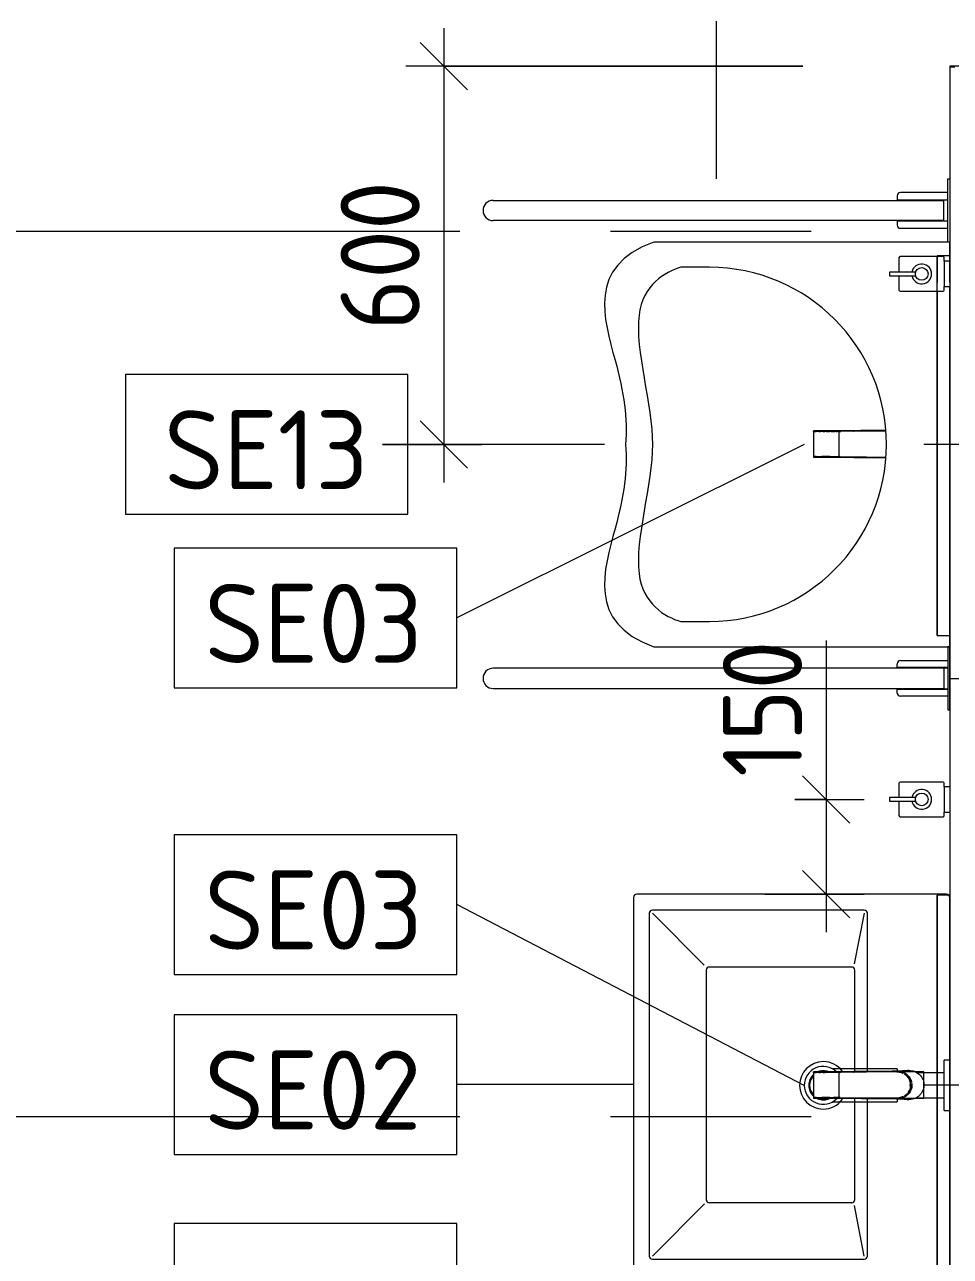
# Model space of a CAD drawing. Header units: millimetres. Extents: x 3991 to 282775, y -8553 to 29560.
# Drawn here: x 91922 to 93386, y 11779 to 13727 of the extents above; entities that cross this region are included whole.
import ezdxf

# ---------------------------------------------------------------- set-up
doc = ezdxf.new("R2010")
doc.units = ezdxf.units.MM
doc.linetypes.add('Осевая', pattern=[1587.5, 317.5, -238.125, 793.75, -238.125])
for name, color, linetype, lineweight, true_color in [('0-1', 7, 'Continuous', 9, 0x4994b4), ('A-GENM-1', 7, 'Continuous', 9, 0x4994b4), ('A-WALL-FNSH-1', 7, 'Continuous', 15, 0x3c3c3c), ('P-SANR-FIXT-1', 7, 'Continuous', 15, 0x4994b4)]:
    doc.layers.add(name, color=color, linetype=linetype, lineweight=lineweight, true_color=true_color)
for name, color, linetype, lineweight in [('A-ANNO-DIMS', 7, 'Continuous', 9), ('A-ANNO-DIMS-50', 7, 'Continuous', 9), ('I-FURN', 7, 'Continuous', 9), ('I-WALL', 7, 'Continuous', 9), ('P-SANR-FIXT-IDEN', 7, 'Continuous', 9), ('Оси-2', 7, 'Осевая', 9)]:
    doc.layers.add(name, color=color, linetype=linetype, lineweight=lineweight)
doc.styles.add('GOST Common_1', font='GOST_Common.ttf', dxfattribs={"height": 125})
doc.styles.add('ISOCPEUR', font='isocpeur.ttf', dxfattribs={"width": 0.9, "height": 125})
doc.dimstyles.new('ISO-2_5_0_9К_БОЛЬШОЙ', dxfattribs={"dimscale": 304.8, "dimtxt": 124.497647, "dimasz": 0.246063, "dimexe": 0.19685, "dimexo": 0.492126, "dimgap": 0, "dimtad": 1, "dimdec": 0, "dimrnd": 10, "dimzin": 0, "dimdsep": 46, "dimtxsty": 'ISOCPEUR', "dimblk1": 'OBLIQUE', "dimblk2": 'OBLIQUE', "dimsah": 1, "dimcen": 0.09, "dimdle": 0.19685, "dimazin": 0, "dimtfac": 1, "dimtdec": 4, "dimtix": 1, "dimtmove": 0, "dimatfit": 3, "dimfxl": 1, "dimtvp": 1, "dimtolj": 1, "dimtzin": 0, "dimarcsym": 2})
doc.dimstyles.new('ISO-2_5_0_9К_БОЛЬШОЙ_2', dxfattribs={"dimscale": 304.8, "dimtxt": 124.497647, "dimasz": 0.246063, "dimexe": 0.19685, "dimexo": 0.492126, "dimgap": 0, "dimtad": 1, "dimdec": 0, "dimrnd": 10, "dimzin": 0, "dimdsep": 46, "dimtxsty": 'ISOCPEUR', "dimblk1": 'OBLIQUE', "dimblk2": 'OBLIQUE', "dimsah": 1, "dimcen": 0.09, "dimdle": 0.19685, "dimazin": 0, "dimtfac": 1, "dimtdec": 4, "dimtix": 1, "dimtmove": 1, "dimatfit": 3, "dimfxl": 1, "dimtvp": 1, "dimtolj": 1, "dimtzin": 0, "dimarcsym": 2})

# ---------------------------------------------------------------- blocks, each defined once
blk = doc.blocks.new('зеркало круглое600д - 1_22д зеркало круглое d600-30456177-Фрагмент 1_7')
at = {"layer": 'I-FURN'}
for p, q in [((-300, 0), (300, 0)), ((300, 0), (-300, 0)), ((-300, 0), (-300, -20)), ((300, -20), (300, 0)), ((-300, -20), (300, -20)), ((300, -20), (-300, -20))]:
    blk.add_line(p, q, dxfattribs=at)
blk = doc.blocks.new('зеркало круглое600д - 1_22д зеркало круглое d600-V71-Фрагмент 1_7')
at = {"layer": 'I-FURN'}
for p, q in [((-300, 0), (300, 0)), ((244.6, 0), (-300, 0)), ((300, 0), (258, 0)), ((-300, 0), (-300, -20)), ((300, -20), (300, 0)), ((-300, -20), (251.8, -20)), ((300, -20), (-300, -20)), ((258, -20), (300, -20))]:
    blk.add_line(p, q, dxfattribs=at)
blk = doc.blocks.new('сифон - Для раковины-V81-Фрагмент 1_7')
at = {"layer": 'P-SANR-FIXT-1'}
for p, q in [((200, 40), (191.1, 40)), ((191.1, 0.6), (191.1, 40)), ((200, 40), (200, 0.6)), ((116.7, 26), (15, 26)), ((116.7, 26), (116.7, 22.5)), ((127.1, 20), (126.2, 20)), ((180, 20), (147.8, 20)), ((191.1, 20), (180, 20)), ((191.1, -40), (191.1, 0)), ((200, 0), (200, -40)), ((15, -26), (116.7, -26)), ((116.7, -21.3), (116.7, -26)), ((122.2, -20), (122.9, -20)), ((145.8, -20), (180, -20)), ((180, -20), (191.1, -20)), ((191.1, -40), (200, -40))]:
    blk.add_line(p, q, dxfattribs=at)
for radius, start, end in [(30, 46.0777, 180), (22.5, 100.3246, 111.0164), (21.5, 101.7897, 108), (21.5, 81.6166, 90.6528), (21.5, 72, 75.9978), (22.5, 67.2152, 71.5917), (30, 42.9598, 45), (30, 180, 315.6882), (22.5, 134.338, 180), (22.5, 180, 224.5753), (21.5, 136.6301, 180), (21.5, 180, 223.4006), (30, 317.2925, 319.7584), (22.5, 244.2771, 292.5042), (21.5, 247.6878, 288), (21.5, 289.2478, 293.8296), (22.5, 293.3521, 297.2506)]:
    blk.add_arc((0, 0), radius, start, end, dxfattribs=at)
blk = doc.blocks.new('раковина - 400 x 500mm-V82-Фрагмент 1_7')
at = {"layer": 'P-SANR-FIXT-1'}
for p, q in [((347.5, 0), (-244.5, 0)), ((-249.5, -5), (-249.5, -495)), ((352.5, -20), (352.5, -5)), ((352.5, -495), (352.5, -20)), ((-224.5, -135), (-224.5, -470)), ((30.8, -130), (-219.5, -130)), ((-219.5, -135), (-139.5, -151)), ((322.5, -130), (73.5, -130)), ((322.5, -135), (242.8, -150.5)), ((327.5, -470), (327.5, -135)), ((-134.5, -155), (-134.5, -380)), ((-126, -150), (-129.5, -150)), ((30.9, -150), (-126, -150)), ((233.5, -150), (73.5, -150)), ((238.5, -155), (238.5, -380)), ((-219.5, -470), (-137.6, -388.1)), ((-129.5, -385), (233.5, -385)), ((322.5, -470), (240.2, -387.7)), ((-219.5, -475), (322.5, -475)), ((-244.5, -500), (347.5, -500))]:
    blk.add_line(p, q, dxfattribs=at)
for centre, radius, start, end in [((-244.5, -5), 5, 90, 134.153), ((347.5, -5), 5, 0, 90), ((-244.5, -5), 5, 135, 180), ((-219.5, -135), 5, 90, 180), ((322.5, -135), 5, 0, 90), ((-129.5, -155), 5, 90, 180), ((233.5, -155), 5, 0, 90), ((52.6, -199.9), 37.5, 127.0989, 180), ((52.6, -199.9), 37.5, 125.6856, 126.8586), ((52.6, -199.9), 37.5, 55.0941, 56.2371), ((52.6, -199.9), 37.5, 360, 53.9673), ((52.6, -199.9), 23, 161.6513, 168.2616), ((52.6, -199.9), 23, 18.517, 25.129), ((52.6, -199.9), 23, 360, 17.2363), ((52.6, -199.9), 37.5, 180, 360), ((52.6, -199.9), 23, 169.5423, 180), ((52.6, -199.9), 23, 180, 190.5123), ((52.6, -199.9), 23, 191.973, 198.7205), ((52.6, -199.9), 23, 337.0713, 360), ((52.6, -199.9), 23, 222.1983, 317.8246), ((-129.5, -380), 5, 180, 270), ((233.5, -380), 5, 270, 360), ((-219.5, -470), 5, 180, 270), ((322.5, -470), 5, 270, 0), ((-244.5, -495), 5, 180, 270), ((347.5, -495), 5, 270, 0)]:
    blk.add_arc(centre, radius, start, end, dxfattribs=at)
blk = doc.blocks.new('смеситель для раковины - Default-V83-Фрагмент 1_7')
at = {"layer": '0-1'}
for p, q in [((19.7, 151.6), (-19.8, 151.6)), ((-20.3, 110), (-20.4, 97.4)), ((19.8, 111.8), (-19.8, 111.8)), ((20.4, 97.4), (20.3, 110)), ((-22.8, 3), (-21.8, 15.6)), ((-18.9, 7.6), (-19.6, 9.7)), ((21.8, 15.6), (22.8, 3))]:
    blk.add_line(p, q, dxfattribs=at)
at = {"layer": '0-1', "flags": 128}
for points in [[(-20.7, 150.6), (-20.7, 150.2), (-20.7, 149.2), (-20.7, 148.3), (-20.7, 146.9), (-20.7, 145.4), (-20.8, 134.7), (-21.1, 63.6), (-21.1, 93.2)], [(19.7, 151.6), (20, 151.6), (20.2, 151.6), (20.5, 151.4), (20.6, 151.2), (20.7, 151.1), (20.8, 150.9), (20.8, 150.6)], [(21, 17), (21.2, 25.7), (21, 77.4), (21, 111.4)], [(-21.8, 15.6), (-21.6, 25.5), (-21.4, 39.3), (-21.2, 64), (-21.1, 88)], [(-21.1, 22.2), (-21.1, 24.2), (-21.1, 63.3), (-21.1, 93.2)], [(-20, 10.8), (-20.8, 13.2), (-20.9, 15.4)], [(12.1, -0.1), (16.4, 3.8), (19.5, 8.8), (21, 14.5), (21, 16)]]:
    blk.add_lwpolyline(points, dxfattribs=at)
at = {"layer": 'P-SANR-FIXT-1'}
for p, q in [((21, 151.6), (-21, 151.6)), ((-21, 151.6), (-21, -23)), ((-19.7, 144), (-19.8, 111.8)), ((19.8, 111.8), (19.7, 144)), ((19.9, 143.1), (19.9, 140.7)), ((19.9, 136.7), (19.9, 133.6)), ((21, -23), (21, 151.6)), ((19.9, 131), (20, 126.2)), ((20, 115.7), (20, 113.5)), ((20, 111.3), (20, 108.6)), ((-22.9, 0.3), (-22.9, 0.9)), ((22.5, 5), (22.9, 0.9)), ((22.9, 0.9), (22.9, 0.3)), ((-21, -23), (21, -23))]:
    blk.add_line(p, q, dxfattribs=at)
at = {"layer": 'P-SANR-FIXT-1', "flags": 128}
for points in [[(-21.1, 16.9), (-21.1, 42.2), (-21, 67.6), (-20.8, 118.3), (-20.7, 143.7), (-20.7, 149.4), (-20.8, 150.2), (-20.9, 145.3), (-20.9, 138.9), (-21.1, 88.1)], [(-19.9, 125.8), (-19.9, 133.8), (-19.9, 138.3)], [(21.1, 88.1), (20.9, 138.9), (20.9, 145.3), (20.8, 150.2), (20.7, 149.4), (20.7, 143.7), (20.8, 118.3), (21, 67.6), (21.1, 42.2), (21.1, 16.9)], [(-20, 109.4), (-20, 111), (-20, 119.8)], [(20, 123.6), (20, 119.9), (20, 117.9)], [(-15.9, 4.1), (-13.1, 1.6), (-12.1, 0.9)], [(12.1, 0.9), (13.1, 1.6), (15.9, 4.1)], [(22.9, 0.9), (22.7, 3.2), (22.5, 5.6), (22.3, 7.9), (22.1, 10.8), (21.8, 15.2)], [(-9.8, -0.4), (-6.1, -1.8), (-5.1, -2)], [(-2.7, -2.4), (-2.1, -2.5), (2.1, -2.5), (2.7, -2.4)], [(0.6, -3.9), (0.3, -3.9), (0.1, -3.9), (-0.1, -3.9), (-0.3, -3.9), (-0.6, -3.9)], [(5.1, -2), (6.1, -1.8), (9.8, -0.4)]]:
    blk.add_lwpolyline(points, dxfattribs=at)
at = {"layer": 'P-SANR-FIXT-1'}
for centre, major_axis, ratio, start_param, end_param in [((-19.8, 109.7), (-0.5, 0.002), 0.095846, 0.794229, 1.571164), ((19.8, 109.7), (0.5, 0.002), 0.095848, 4.711795, 5.488843), ((0, 17.2), (20.8, 0), 0.98634, 3.038054, 3.090126), ((0, 17.2), (20.8, 0), 0.98634, 3.29536, 3.441377), ((0, 17.2), (20.8, 0), 0.98634, 5.983401, 6.129418), ((0, 17.2), (20.8, 0), 0.98634, 0.051466, 0.103539), ((0, 17.2), (20.8, 0), 0.98634, 4.268583, 4.510817), ((0, 17.2), (18.5, 0), 0.986286, 4.671144, 4.753634), ((0, 17.2), (20.8, 0), 0.98634, 4.913948, 5.156189)]:
    blk.add_ellipse(centre, major_axis=major_axis, ratio=ratio, start_param=start_param, end_param=end_param, dxfattribs=at)
for points, knots in [([(-19.9, 147.4), (-19.9, 148), (-19.8, 149.3), (-19.8, 150.7), (-19.8, 151.5), (-19.8, 151.6), (-19.8, 151.6)], [0.1, 0.1, 0.1, 0.1, 0.2, 0.3, 0.4, 0.4725859, 0.4725859, 0.4725859, 0.4725859]), ([(-19.8, 151.6), (-19.7, 151.6), (-19.7, 151.6), (-19.7, 151.2), (-19.7, 150), (-19.7, 148.3), (-19.7, 146.2), (-19.7, 144.8), (-19.7, 144)], [0.4728347, 0.4728347, 0.4728347, 0.4728347, 0.5, 0.6, 0.7, 0.8, 0.9, 1, 1, 1, 1]), ([(19.7, 144), (19.7, 144.8), (19.7, 146.2), (19.7, 148.3), (19.7, 150), (19.7, 151.2), (19.7, 151.6), (19.7, 151.6), (19.7, 151.6)], [0, 0, 0, 0, 0.1, 0.2, 0.3, 0.4, 0.5, 0.5274121, 0.5274121, 0.5274121, 0.5274121]), ([(19.7, 151.6), (19.8, 151.6), (19.8, 151.5), (19.8, 150.7), (19.8, 149.3), (19.9, 148), (19.9, 147.4)], [0.5275209, 0.5275209, 0.5275209, 0.5275209, 0.6, 0.7, 0.8, 0.9, 0.9, 0.9, 0.9]), ([(-20.4, 97.4), (-20.4, 91.1), (-20.5, 81.8), (-20.6, 69.7), (-20.6, 60), (-20.7, 52.6), (-20.8, 47.4), (-20.8, 45.2), (-20.8, 43.5), (-20.9, 41.8), (-20.9, 39.8), (-20.9, 37.7), (-20.9, 36.2), (-20.9, 35.4), (-21, 34.1), (-21, 32.6), (-21, 31), (-21, 29.7), (-21, 28.6), (-21, 27.7), (-21, 26.8), (-21.1, 25.6), (-21.1, 22.9), (-21.1, 20.4), (-21.1, 18.4)], [0, 0, 0, 0, 0.222222, 0.333333, 0.444444, 0.583333, 0.618056, 0.652778, 0.670139, 0.6875, 0.722222, 0.756944, 0.774306, 0.782986, 0.791667, 0.826389, 0.84375, 0.861111, 0.878472, 0.887153, 0.895833, 0.913194, 0.930556, 1, 1, 1, 1]), ([(-19.8, 111.8), (-19.8, 111.8), (-19.8, 111.7), (-19.8, 110.9), (-19.8, 110.1), (-19.8, 109.7)], [0.4695548, 0.4695548, 0.4695548, 0.4695548, 0.6, 0.8, 1, 1, 1, 1]), ([(19.8, 109.7), (19.8, 110.1), (19.8, 110.9), (19.8, 111.7), (19.8, 111.8), (19.8, 111.8)], [0, 0, 0, 0, 0.2, 0.4, 0.5304748, 0.5304748, 0.5304748, 0.5304748]), ([(21.1, 18.4), (21.1, 19.2), (21.1, 20.8), (21.1, 23.1), (21.1, 25), (21.1, 26.5), (21, 27.6), (21, 28.6), (21, 30), (21, 31.7), (21, 33.4), (21, 34.6), (20.9, 35.2), (20.9, 35.7), (20.9, 36.3), (20.9, 36.9), (20.9, 38.1), (20.9, 39.8), (20.9, 41.4), (20.8, 42.8), (20.8, 44.1), (20.8, 45.8), (20.8, 48.6), (20.7, 53.5), (20.6, 60.7), (20.6, 68.9), (20.5, 76.5), (20.5, 85.7), (20.4, 92.7), (20.4, 97.4)], [0, 0, 0, 0, 0.027778, 0.055556, 0.083333, 0.097222, 0.111111, 0.125, 0.138889, 0.166667, 0.194444, 0.208333, 0.215278, 0.222222, 0.229167, 0.236111, 0.25, 0.277778, 0.305556, 0.319444, 0.333333, 0.361111, 0.388889, 0.444444, 0.555556, 0.666667, 0.75, 0.833333, 1, 1, 1, 1]), ([(-21.1, 88.1), (-21.1, 85.7), (-21.1, 82.2), (-21.1, 77.5), (-21.2, 73.9), (-21.2, 70.4), (-21.2, 66.8), (-21.2, 63.9), (-21.2, 61.5), (-21.2, 59.8), (-21.2, 58), (-21.2, 55.7), (-21.3, 52.8), (-21.3, 49.3), (-21.3, 46), (-21.3, 42.6), (-21.4, 39.4), (-21.4, 36.2), (-21.5, 32.2), (-21.5, 27.5), (-21.7, 20.9), (-21.8, 17.2), (-21.8, 15.2)], [0, 0, 0, 0, 0.083333, 0.125, 0.166667, 0.208333, 0.25, 0.291667, 0.3125, 0.333333, 0.354167, 0.375, 0.416667, 0.458333, 0.5, 0.541667, 0.583333, 0.625, 0.666667, 0.75, 0.833333, 1, 1, 1, 1]), ([(20.4, 88.2), (20.4, 88.1), (20.5, 88), (20.6, 87.8), (20.7, 87.5), (20.7, 87.4), (20.7, 87.3)], [0.19375, 0.19375, 0.19375, 0.19375, 0.25, 0.3, 0.35, 0.4, 0.4, 0.4, 0.4]), ([(21.6, 25.4), (21.6, 26.5), (21.5, 28.2), (21.5, 30.6), (21.5, 32.4), (21.4, 34.1), (21.4, 35.8), (21.4, 37.3), (21.4, 38.7), (21.4, 39.8), (21.4, 41), (21.3, 42.6), (21.3, 44.7), (21.3, 47.5), (21.3, 50.9), (21.2, 55.1), (21.2, 60), (21.2, 65.1), (21.2, 69.9), (21.2, 74.5), (21.1, 80.6), (21.1, 85.1), (21.1, 88.1)], [0.2857143, 0.2857143, 0.2857143, 0.2857143, 0.3571429, 0.3928571, 0.4285714, 0.4642857, 0.5, 0.5357143, 0.5535714, 0.5714286, 0.5892857, 0.6071429, 0.6428571, 0.6785714, 0.7142857, 0.75, 0.7857143, 0.8214286, 0.8571429, 0.8928571, 0.9285714, 1, 1, 1, 1]), ([(-18.3, 9.9), (-18.8, 10.8), (-20.1, 14), (-20.7, 17.5), (-20.7, 19.9)], [-0.157337, -0.157337, -0.157337, -0.157337, -0.1111111, 0, 0, 0, 0]), ([(20.7, 19.9), (20.7, 17.5), (20.1, 14), (18.8, 10.8), (18.3, 9.9)], [-1, -1, -1, -1, -0.8888889, -0.8424724, -0.8424724, -0.8424724, -0.8424724]), ([(21.8, 15.2), (21.8, 16.4), (21.7, 19.4), (21.6, 23.1), (21.6, 25.1)], [0, 0, 0, 0, 0.1428571, 0.2781034, 0.2781034, 0.2781034, 0.2781034]), ([(-21.8, 15.2), (-21.9, 13.9), (-22, 12.1), (-22.1, 10.1), (-22.2, 8.7), (-22.3, 7.5), (-22.4, 6.6), (-22.5, 5.7), (-22.6, 4.8), (-22.7, 3.8), (-22.8, 2.5), (-22.9, 1.5), (-22.9, 0.9)], [0, 0, 0, 0, 0.166667, 0.25, 0.333333, 0.416667, 0.5, 0.583333, 0.666667, 0.75, 0.833333, 1, 1, 1, 1]), ([(22.9, 0.3), (22.9, -2.5), (22.3, -6.4), (20, -11.4), (17.7, -14.7), (14.9, -17.6), (11.6, -20), (7.9, -21.7), (4.5, -22.6), (1.5, -23), (-1.9, -23), (-6, -22.4), (-10, -20.8), (-12.8, -19.1), (-14.8, -17.5), (-16.7, -15.8), (-18.8, -13.3), (-21.9, -8.1), (-22.9, -3.2), (-22.9, 0.3)], [0, 0, 0, 0, 0.111111, 0.166667, 0.222222, 0.277778, 0.333333, 0.388889, 0.444444, 0.479167, 0.513889, 0.583333, 0.652778, 0.6875, 0.722222, 0.756944, 0.791667, 0.861111, 1, 1, 1, 1]), ([(-16.4, 3.7), (-16.6, 4.1), (-17.6, 5.3), (-18.7, 7.1), (-19.6, 9), (-20.1, 10.6), (-20.6, 12.1), (-21, 14.3), (-21.1, 15.9), (-21.1, 16.9)], [0.5566569, 0.5566569, 0.5566569, 0.5566569, 0.6, 0.7, 0.75, 0.8, 0.85, 0.9, 1, 1, 1, 1]), ([(-21.1, 16.4), (-21.1, 14.3), (-20.4, 11.1), (-18.7, 7.6), (-17.5, 5.8), (-16.4, 4.5), (-15.2, 3.2), (-13.9, 2.1), (-12.5, 1), (-10.9, 0.1), (-9.2, -0.7), (-6.9, -1.7), (-3.8, -2.5), (0, -2.8), (3.8, -2.5), (6.9, -1.7), (9, -0.9), (10.1, -0.3), (10.9, 0.1), (11.7, 0.5), (12.7, 1.2), (13.9, 2), (15, 3), (15.8, 3.8), (16.4, 4.5), (17, 5.2), (17.7, 6.2), (18.6, 7.6), (19.3, 9), (19.7, 9.9), (19.9, 10.5), (20, 10.9), (20.2, 11.2), (20.3, 11.7), (20.6, 12.6), (20.8, 13.8), (21, 15.1), (21.1, 16), (21.1, 16.4)], [0, 0, 0, 0, 0.111111, 0.166667, 0.194444, 0.222222, 0.25, 0.277778, 0.305556, 0.333333, 0.361111, 0.388889, 0.444444, 0.5, 0.555556, 0.611111, 0.638889, 0.652778, 0.666667, 0.680556, 0.694444, 0.722222, 0.75, 0.763889, 0.777778, 0.791667, 0.805556, 0.833333, 0.861111, 0.875, 0.881944, 0.888889, 0.895833, 0.902778, 0.916667, 0.944444, 0.972222, 1, 1, 1, 1]), ([(-20.8, 14.6), (-20.7, 14.1), (-20.6, 12.9), (-20.2, 11.6), (-20, 10.9)], [0, 0, 0, 0, 0.4, 1, 1, 1, 1]), ([(-19.3, 9.3), (-19.1, 8.7), (-18.5, 7.4), (-17.6, 6.2), (-17.1, 5.5)], [0.2222222, 0.2222222, 0.2222222, 0.2222222, 0.4444444, 0.7777778, 0.7777778, 0.7777778, 0.7777778]), ([(-13.9, 4), (-14.7, 4.7), (-15.8, 6), (-16.9, 7.4), (-17.2, 8)], [-0.26859689, -0.26859689, -0.26859689, -0.26859689, -0.22222222, -0.18982564, -0.18982564, -0.18982564, -0.18982564]), ([(-10, -1.5), (-10.9, -1), (-12.8, 0.2), (-14.5, 1.7), (-15.3, 2.6), (-15.4, 2.7)], [0.3, 0.3, 0.3, 0.3, 0.4, 0.5, 0.5124698, 0.5124698, 0.5124698, 0.5124698]), ([(-7.8, 0), (-8.7, 0.4), (-10.3, 1.2), (-11.7, 2.2), (-12.3, 2.7)], [-0.37982072, -0.37982072, -0.37982072, -0.37982072, -0.33333333, -0.30027801, -0.30027801, -0.30027801, -0.30027801]), ([(17.3, 8), (16.9, 7.4), (15, 4.8), (10.7, 1.1), (3.8, -1.6), (-2, -1.6), (-5.1, -0.9), (-5.8, -0.7)], [-0.8101744, -0.8101744, -0.8101744, -0.8101744, -0.7777778, -0.6666667, -0.5555556, -0.4444444, -0.4109505, -0.4109505, -0.4109505, -0.4109505]), ([(20.9, 14), (20.9, 13.9), (20.7, 12.8), (20.2, 10.6), (19, 7.6), (16.7, 3.9), (12.9, 0), (8.1, -2.5), (5, -3.4), (4, -3.5)], [0.0919533, 0.0919533, 0.0919533, 0.0919533, 0.1, 0.2, 0.3, 0.4, 0.6, 0.8, 0.8946276, 0.8946276, 0.8946276, 0.8946276]), ([(17.1, 5.5), (17.5, 6), (18.6, 7.6), (19.5, 9.4), (19.9, 10.7)], [0.2222222, 0.2222222, 0.2222222, 0.2222222, 0.4444444, 0.9768048, 0.9768048, 0.9768048, 0.9768048]), ([(20.2, 11.7), (20.3, 12), (20.6, 12.9), (20.7, 13.9), (20.8, 14.6)], [0.2222222, 0.2222222, 0.2222222, 0.2222222, 0.4444444, 1, 1, 1, 1]), ([(-0.6, -3.9), (-1.6, -3.9), (-3.8, -3.7), (-6.8, -2.9), (-8.7, -2.1), (-9.5, -1.7)], [0, 0, 0, 0, 0.1, 0.2, 0.2837623, 0.2837623, 0.2837623, 0.2837623]), ([(-0.6, -3.9), (-0.6, -3.9), (-0.6, -3.7), (-0.6, -3.5), (-0.6, -3.3), (-0.6, -3.2)], [0, 0, 0, 0, 0.3636364, 0.5454545, 0.7272727, 0.7272727, 0.7272727, 0.7272727]), ([(0.6, -3.9), (0.6, -3.9), (0.6, -3.7), (0.6, -3.5), (0.6, -3.3), (0.6, -3.2)], [0, 0, 0, 0, 0.3636364, 0.5454545, 0.7272727, 0.7272727, 0.7272727, 0.7272727])]:
    blk.add_open_spline(points, degree=3, knots=knots, dxfattribs=at)
for points in [[(-19.8, 111.8), (-19.8, 111.8), (-19.8, 111.8), (-19.8, 111.8)], [(-19.8, 110), (-19.8, 110.3), (-19.8, 110.6), (-19.8, 110.9)], [(19.8, 111.8), (19.8, 111.8), (19.8, 111.8), (19.8, 111.8)], [(19.8, 110.9), (19.8, 110.6), (19.8, 110.3), (19.8, 110)], [(-20.5, 88.2), (-20.6, 88.2), (-20.7, 88.2), (-20.8, 88.2)], [(-22.9, 0.9), (-22.9, 2.2), (-22.8, 3.6), (-22.6, 4.9)], [(2.3, -3.8), (1.7, -3.9), (1.1, -3.9), (0.6, -3.9)]]:
    blk.add_open_spline(points, degree=3, dxfattribs=at)
blk = doc.blocks.new('смеситель для раковины - Default-V84-Фрагмент 1_7')
at = {"layer": '0-1'}
for p, q in [((19.7, 151.6), (-19.8, 151.6)), ((-20.3, 110), (-20.4, 97.4)), ((19.8, 111.8), (-19.8, 111.8)), ((20.4, 97.4), (20.3, 110))]:
    blk.add_line(p, q, dxfattribs=at)
at = {"layer": '0-1', "flags": 128}
for points in [[(-20.7, 150.6), (-20.7, 150.2), (-20.7, 149.2), (-20.7, 148.3), (-20.7, 146.9), (-20.7, 145.4), (-20.8, 134.7), (-21.1, 63.6), (-21.1, 93.2)], [(19.7, 151.6), (20, 151.6), (20.2, 151.6), (20.5, 151.4), (20.6, 151.2), (20.7, 151.1), (20.8, 150.9), (20.8, 150.6)], [(21.1, 37.8), (21, 77.4), (21, 111.4)], [(-21.4, 37.8), (-21.4, 39.3), (-21.2, 64), (-21.1, 88)], [(-21.1, 37.8), (-21.1, 63.3), (-21.1, 93.2)]]:
    blk.add_lwpolyline(points, dxfattribs=at)
at = {"layer": 'P-SANR-FIXT-1'}
for p, q in [((21, 151.6), (-21, 151.6)), ((-21, 151.6), (-21, 37.8)), ((-19.7, 144), (-19.8, 111.8)), ((19.8, 111.8), (19.7, 144)), ((19.9, 143.1), (19.9, 140.7)), ((19.9, 136.7), (19.9, 133.6)), ((21, 37.8), (21, 151.6)), ((19.9, 131), (20, 126.2)), ((20, 115.7), (20, 113.5)), ((20, 111.3), (20, 108.6))]:
    blk.add_line(p, q, dxfattribs=at)
at = {"layer": 'P-SANR-FIXT-1', "flags": 128}
for points in [[(-21.1, 37.8), (-21.1, 42.2), (-21, 67.6), (-20.8, 118.3), (-20.7, 143.7), (-20.7, 149.4), (-20.8, 150.2), (-20.9, 145.3), (-20.9, 138.9), (-21.1, 88.1)], [(-19.9, 125.8), (-19.9, 133.8), (-19.9, 138.3)], [(21.1, 88.1), (20.9, 138.9), (20.9, 145.3), (20.8, 150.2), (20.7, 149.4), (20.7, 143.7), (20.8, 118.3), (21, 67.6), (21.1, 42.2), (21.1, 37.8)], [(-20, 109.4), (-20, 111), (-20, 119.8)], [(20, 123.6), (20, 119.9), (20, 117.9)]]:
    blk.add_lwpolyline(points, dxfattribs=at)
at = {"layer": 'P-SANR-FIXT-1'}
for centre, major_axis, ratio, start_param, end_param in [((-19.8, 109.7), (-0.5, 0.002), 0.095846, 0.794229, 1.571164), ((19.8, 109.7), (0.5, 0.002), 0.095848, 4.711795, 5.488843)]:
    blk.add_ellipse(centre, major_axis=major_axis, ratio=ratio, start_param=start_param, end_param=end_param, dxfattribs=at)
for points, knots in [([(-19.9, 147.4), (-19.9, 148), (-19.8, 149.3), (-19.8, 150.7), (-19.8, 151.5), (-19.8, 151.6), (-19.8, 151.6)], [0.1, 0.1, 0.1, 0.1, 0.2, 0.3, 0.4, 0.4725859, 0.4725859, 0.4725859, 0.4725859]), ([(-19.8, 151.6), (-19.7, 151.6), (-19.7, 151.6), (-19.7, 151.2), (-19.7, 150), (-19.7, 148.3), (-19.7, 146.2), (-19.7, 144.8), (-19.7, 144)], [0.4728347, 0.4728347, 0.4728347, 0.4728347, 0.5, 0.6, 0.7, 0.8, 0.9, 1, 1, 1, 1]), ([(19.7, 144), (19.7, 144.8), (19.7, 146.2), (19.7, 148.3), (19.7, 150), (19.7, 151.2), (19.7, 151.6), (19.7, 151.6), (19.7, 151.6)], [0, 0, 0, 0, 0.1, 0.2, 0.3, 0.4, 0.5, 0.5274121, 0.5274121, 0.5274121, 0.5274121]), ([(19.7, 151.6), (19.8, 151.6), (19.8, 151.5), (19.8, 150.7), (19.8, 149.3), (19.9, 148), (19.9, 147.4)], [0.5275209, 0.5275209, 0.5275209, 0.5275209, 0.6, 0.7, 0.8, 0.9, 0.9, 0.9, 0.9]), ([(-20.4, 97.4), (-20.4, 91.1), (-20.5, 81.8), (-20.6, 69.7), (-20.6, 60), (-20.7, 52.6), (-20.8, 47.4), (-20.8, 45.2), (-20.8, 43.5), (-20.9, 41.8), (-20.9, 40), (-20.9, 38.5), (-20.9, 37.8)], [0, 0, 0, 0, 0.2222222, 0.3333333, 0.4444444, 0.5833333, 0.6180556, 0.6527778, 0.6701389, 0.6875, 0.7222222, 0.748762, 0.748762, 0.748762, 0.748762]), ([(-19.8, 111.8), (-19.8, 111.8), (-19.8, 111.7), (-19.8, 110.9), (-19.8, 110.1), (-19.8, 109.7)], [0.4695548, 0.4695548, 0.4695548, 0.4695548, 0.6, 0.8, 1, 1, 1, 1]), ([(19.8, 109.7), (19.8, 110.1), (19.8, 110.9), (19.8, 111.7), (19.8, 111.8), (19.8, 111.8)], [0, 0, 0, 0, 0.2, 0.4, 0.5304748, 0.5304748, 0.5304748, 0.5304748]), ([(20.9, 37.8), (20.9, 38.4), (20.9, 39.8), (20.9, 41.4), (20.8, 42.8), (20.8, 44.1), (20.8, 45.8), (20.8, 48.6), (20.7, 53.5), (20.6, 60.7), (20.6, 68.9), (20.5, 76.5), (20.5, 85.7), (20.4, 92.7), (20.4, 97.4)], [0.25, 0.25, 0.25, 0.25, 0.2777778, 0.3055556, 0.3194444, 0.3333333, 0.3611111, 0.3888889, 0.4444444, 0.5555556, 0.6666667, 0.75, 0.8333333, 1, 1, 1, 1]), ([(-21.1, 88.1), (-21.1, 85.7), (-21.1, 82.2), (-21.1, 77.5), (-21.2, 73.9), (-21.2, 70.4), (-21.2, 66.8), (-21.2, 63.9), (-21.2, 61.5), (-21.2, 59.8), (-21.2, 58), (-21.2, 55.7), (-21.3, 52.8), (-21.3, 49.3), (-21.3, 46), (-21.3, 42.6), (-21.4, 39.9), (-21.4, 38.2), (-21.4, 37.6)], [0, 0, 0, 0, 0.0833333, 0.125, 0.1666667, 0.2083333, 0.25, 0.2916667, 0.3125, 0.3333333, 0.3541667, 0.375, 0.4166667, 0.4583333, 0.5, 0.5416667, 0.5833333, 0.6063435, 0.6063435, 0.6063435, 0.6063435]), ([(20.4, 88.2), (20.4, 88.1), (20.5, 88), (20.6, 87.8), (20.7, 87.5), (20.7, 87.4), (20.7, 87.3)], [0.19375, 0.19375, 0.19375, 0.19375, 0.25, 0.3, 0.35, 0.4, 0.4, 0.4, 0.4]), ([(21.4, 37.7), (21.4, 38), (21.4, 38.7), (21.4, 39.8), (21.4, 41), (21.3, 42.6), (21.3, 44.7), (21.3, 47.5), (21.3, 50.9), (21.2, 55.1), (21.2, 60), (21.2, 65.1), (21.2, 69.9), (21.2, 74.5), (21.1, 80.6), (21.1, 85.1), (21.1, 88.1)], [0.5357143, 0.5357143, 0.5357143, 0.5357143, 0.5535714, 0.5714286, 0.5892857, 0.6071429, 0.6428571, 0.6785714, 0.7142857, 0.75, 0.7857143, 0.8214286, 0.8571429, 0.8928571, 0.9285714, 1, 1, 1, 1])]:
    blk.add_open_spline(points, degree=3, knots=knots, dxfattribs=at)
for points in [[(-19.8, 111.8), (-19.8, 111.8), (-19.8, 111.8), (-19.8, 111.8)], [(-19.8, 110), (-19.8, 110.3), (-19.8, 110.6), (-19.8, 110.9)], [(19.8, 111.8), (19.8, 111.8), (19.8, 111.8), (19.8, 111.8)], [(19.8, 110.9), (19.8, 110.6), (19.8, 110.3), (19.8, 110)], [(-20.5, 88.2), (-20.6, 88.2), (-20.7, 88.2), (-20.8, 88.2)]]:
    blk.add_open_spline(points, degree=3, dxfattribs=at)
blk = doc.blocks.new('TOY_Диспансер мыло - Дозатор Elegance new 11654 019001 хром-33483396-Фрагмент 1_7')
at = {"layer": 'A-GENM-1'}
for p, q in [((127.9, 100.1), (122.2, 100.1)), ((122.2, 100.1), (122.2, 85.2)), ((127.9, 85.2), (127.9, 100.1)), ((97.5, 83.2), (97.5, 15.5)), ((122.2, 85.2), (99.5, 85.2)), ((122.2, 85.2), (102.9, 85.2)), ((122.2, 86.2), (122.2, 58.8)), ((127.9, 58.8), (127.9, 86.2)), ((146.9, 85.2), (127.9, 85.2)), ((150.5, 85.2), (127.9, 85.2)), ((152.5, 15.5), (152.5, 83.2)), ((99.5, 13.5), (105, 13.5)), ((145, 13.5), (105, 13.5)), ((105, 13.5), (105, 4)), ((145, 4), (145, 13.5)), ((145, 13.5), (150.5, 13.5))]:
    blk.add_line(p, q, dxfattribs=at)
blk.add_circle((125, 49.2), 10, dxfattribs=at)
for centre, radius, start, end in [((99.5, 83.2), 2, 90, 180), ((150.5, 83.2), 2, 0, 90), ((125, 49.2), 15.7, 100.4353, 79.365), ((99.5, 15.5), 2, 180, 270), ((150.5, 15.5), 2, 270, 360)]:
    blk.add_arc(centre, radius, start, end, dxfattribs=at)
blk = doc.blocks.new('TOY_Диспансер мыло - Дозатор Elegance new 11654 019001 хром-V85-Фрагмент 1_7')
at = {"layer": 'A-GENM-1'}
for p, q in [((127.9, 100.1), (122.2, 100.1)), ((122.2, 100.1), (122.2, 85.2)), ((127.9, 85.2), (127.9, 100.1)), ((97.5, 83.2), (97.5, 25)), ((122.2, 85.2), (99.5, 85.2)), ((122.2, 85.2), (102.9, 85.2)), ((122.2, 86.2), (122.2, 58.8)), ((127.9, 58.8), (127.9, 86.2)), ((146.9, 85.2), (127.9, 85.2)), ((150.5, 85.2), (127.9, 85.2)), ((152.5, 25), (152.5, 83.2)), ((97.5, 25), (97.5, 15.5)), ((152.5, 15.5), (152.5, 25)), ((99.5, 13.5), (105, 13.5)), ((145, 13.5), (105, 13.5)), ((105, 13.5), (105, 5)), ((105, 5), (105, 4)), ((145, 5), (145, 13.5)), ((145, 13.5), (150.2, 13.5)), ((145, 4), (145, 5))]:
    blk.add_line(p, q, dxfattribs=at)
blk.add_circle((125, 49.2), 10, dxfattribs=at)
for centre, radius, start, end in [((99.5, 83.2), 2, 90, 180), ((150.5, 83.2), 2, 0, 90), ((125, 49.2), 15.7, 100.4353, 79.365), ((99.5, 15.5), 2, 180, 270), ((150.5, 15.5), 2, 270, 360)]:
    blk.add_arc(centre, radius, start, end, dxfattribs=at)
blk = doc.blocks.new('SND_Умывальник МГН_Jika - гибкая подводка_ 640х550х165 PN6_3_ ХВ_ГВ накидная гайка BP DN15_ К-гл_кон_ П DN 50-30756074-Фрагмент 1_7')
at = {"layer": 'P-SANR-FIXT-1'}
for p, q in [((-320, 468), (-320, 0)), ((320, 0), (320, 468)), ((-280, 425), (-280, 380)), ((280, 380), (280, 425)), ((-320, 0), (-301.9, 0)), ((-301.9, 0), (249.6, 0)), ((289.6, 0), (298.1, 0)), ((298.1, 0), (320, 0))]:
    blk.add_line(p, q, dxfattribs=at)
blk.add_arc((0, 380), 280, 180, 360, dxfattribs=at)
for points, knots in [([(0, 512.9), (-41.2, 508.8), (-131.1, 523.5), (-281.1, 574.8), (-320, 468)], [-0.715552, -0.715552, -0.715552, -0.715552, -0.3972744, 0, 0, 0, 0]), ([(320, 468), (281.1, 574.8), (131.1, 523.5), (41.2, 508.8), (0, 512.9)], [-0.715552, -0.715552, -0.715552, -0.715552, -0.3182776, 0, 0, 0, 0]), ([(0, 470), (-61.7, 470), (-229.3, 523.4), (-272.8, 450.8), (-280, 425)], [0, 0, 0, 0, 0.3523534, 0.6664917, 0.6664917, 0.6664917, 0.6664917]), ([(280, 425), (272.8, 450.8), (229.3, 523.4), (61.7, 470), (0, 470)], [0, 0, 0, 0, 0.3141383, 0.6664917, 0.6664917, 0.6664917, 0.6664917])]:
    blk.add_open_spline(points, degree=3, knots=knots, dxfattribs=at)
blk = doc.blocks.new('132_МГН_Поручень для унитаза_тип откидной - ПР 1Р-18611699-Фрагмент 1_7')
at = {"layer": 'A-GENM-1'}
for p, q in [((-16, 722), (-16, 9.5)), ((16, 9.5), (16, 722)), ((-28.2, 3), (-28.2, 78)), ((-23.2, 83), (-17, 83)), ((-17, 83), (-17, 3)), ((17, 83), (23.2, 83)), ((17, 3), (17, 83)), ((28.2, 78), (28.2, 3)), ((-50, 3), (-50, 0)), ((50, 3), (-50, 3)), ((-17, 3), (-28.2, 3)), ((-16, 9.5), (-16.6, 8.9)), ((-16.6, 8.9), (-16.6, 4.2)), ((16, 9.5), (-16, 9.5)), ((16, 9.5), (16.6, 8.9)), ((16.6, 8.9), (16.6, 4.2)), ((28.2, 3), (17, 3)), ((50, 0), (50, 3)), ((-50, 0), (50, 0))]:
    blk.add_line(p, q, dxfattribs=at)
for centre, radius, start, end in [((0, 722), 16, 90, 180), ((0, 722), 16, 0, 90), ((-23.2, 78), 5, 90, 180), ((23.2, 78), 5, 0, 90), ((-15.3, 4.2), 1.24, 180, 270), ((15.3, 4.2), 1.24, 270, 360)]:
    blk.add_arc(centre, radius, start, end, dxfattribs=at)
blk = doc.blocks.new('132_МГН_Поручень для унитаза_тип откидной - ПР 1Р-18619933-Фрагмент 1_7')
at = {"layer": 'A-GENM-1'}
for p, q in [((-50, -3), (-50, 0)), ((-50, 0), (50, 0)), ((50, 0), (50, -3)), ((50, -3), (-50, -3)), ((-17, -3), (-28.2, -3)), ((-28.2, -3), (-28.2, -78)), ((-17, -83), (-17, -3)), ((-16.6, -8.9), (-16.6, -4.2)), ((-16, -9.5), (-16.6, -8.9)), ((-16, -722), (-16, -9.5)), ((16, -9.5), (-16, -9.5)), ((16, -9.5), (16.6, -8.9)), ((16, -9.5), (16, -722)), ((16.6, -8.9), (16.6, -4.2)), ((28.2, -3), (17, -3)), ((17, -3), (17, -83)), ((28.2, -78), (28.2, -3)), ((-23.2, -83), (-17, -83)), ((17, -83), (23.2, -83))]:
    blk.add_line(p, q, dxfattribs=at)
for centre, radius, start, end in [((-15.3, -4.2), 1.24, 90, 180), ((15.3, -4.2), 1.24, 0, 90), ((-23.2, -78), 5, 180, 270), ((23.2, -78), 5, 270, 360), ((0, -722), 16, 180, 270), ((0, -722), 16, 270, 360)]:
    blk.add_arc(centre, radius, start, end, dxfattribs=at)
blk = doc.blocks.new('М_сантехническая_рамка1 - В рамке-30590747-Фрагмент 1_7')
at = {"layer": 'P-SANR-FIXT-IDEN'}
for p, q in [((4.293, 2.24), (-4.639, 2.24)), ((-4.639, 2.24), (-4.639, -2.178)), ((4.293, -2.178), (4.293, 2.24)), ((-4.639, -2.178), (4.293, -2.178))]:
    blk.add_line(p, q, dxfattribs=at)
blk = doc.blocks.new('DIMBLOCK81-Фрагмент 1_7')
at = {"layer": 'A-ANNO-DIMS-50'}
for p, q in [((93189.4, 12752.7), (93189.4, 12487.3)), ((93189.4, 12561.6), (93189.4, 12291.6)), ((93139.6, 12501.6), (93249.4, 12501.6)), ((93189.4, 12501.6), (93139.6, 12501.6)), ((93189.4, 12487.3), (93189.4, 12426.6)), ((93092.4, 12351.6), (93249.4, 12351.6)), ((93189.4, 12351.6), (93092.4, 12351.6))]:
    blk.add_line(p, q, dxfattribs=at)
at = {"layer": 'A-ANNO-DIMS-50', "lineweight": 20}
for p, q in [((93189.4, 12501.6), (93151.9, 12539.1)), ((93189.4, 12501.6), (93226.9, 12464.1)), ((93189.4, 12351.6), (93151.9, 12389.1)), ((93189.4, 12351.6), (93226.9, 12314.1))]:
    blk.add_line(p, q, dxfattribs=at)
at = {"layer": 'A-ANNO-DIMS-50', "color": 0, "insert": (93026.1, 12537.3), "char_height": 125, "width": 258.572, "attachment_point": 1, "rotation": 90, "line_spacing_factor": 1.149209, "style": 'ISOCPEUR'}
blk.add_mtext('150', dxfattribs=at)
blk = doc.blocks.new('_Oblique')
at = {"color": 0, "linetype": 'ByBlock', "lineweight": -2}
blk.add_line((-0.5, -0.5), (0.5, 0.5), dxfattribs=at)
blk = doc.blocks.new('DIMBLOCK84-Фрагмент 1_7')
at = {"layer": 'A-ANNO-DIMS-50'}
for p, q in [((92584.9, 13721), (92584.9, 13002.9)), ((93152.7, 13661), (92524.9, 13661)), ((92584.9, 13661), (93152.7, 13661)), ((92487.9, 13062.9), (92644.9, 13062.9)), ((92584.9, 13062.9), (92487.9, 13062.9))]:
    blk.add_line(p, q, dxfattribs=at)
at = {"layer": 'A-ANNO-DIMS-50', "lineweight": 20}
for p, q in [((92584.9, 13661), (92547.4, 13698.5)), ((92584.9, 13661), (92622.4, 13623.5)), ((92584.9, 13062.9), (92547.4, 13100.4)), ((92584.9, 13062.9), (92622.4, 13025.4))]:
    blk.add_line(p, q, dxfattribs=at)
at = {"layer": 'A-ANNO-DIMS-50', "color": 0, "insert": (92421.5, 13243.4), "char_height": 125, "width": 284.429, "attachment_point": 1, "rotation": 90, "line_spacing_factor": 1.149209, "style": 'ISOCPEUR'}
blk.add_mtext('600', dxfattribs=at)

msp = doc.modelspace()

# ---------------------------------------------------------------- linework, layer by layer
at = {"layer": 'A-WALL-FNSH-1'}
for p, q in [((93893.7, 13661), (93384.7, 13661)), ((93384.7, 13661), (93384.7, 13660)), ((93384.7, 13660), (93392.7, 13660))]:
    msp.add_line(p, q, dxfattribs=at)
at = {"layer": 'I-WALL'}
msp.add_line((93385.7, 11140), (93385.7, 13660), dxfattribs=at)
at = {"layer": 'P-SANR-FIXT-IDEN'}
for p, q in [((93015.7, 13482.8), (93015.7, 13732.3)), ((92838.9, 13062.9), (92527.9, 13062.9)), ((93154.7, 13062.9), (92605.1, 12788.5)), ((93344, 13063.5), (93619.8, 13063.5)), ((93384.7, 12693), (93511.2, 12693)), ((93154.7, 12049.5), (92605.1, 12335.4)), ((92884.7, 12050.6), (92605.1, 12050.6)), ((93344, 12050.1), (93619.8, 12050.1))]:
    msp.add_line(p, q, dxfattribs=at)
at = {"layer": 'Оси-2'}
for p, q in [((89673.2, 13400), (94766.1, 13400)), ((89673.2, 12000), (94766.1, 12000))]:
    msp.add_line(p, q, dxfattribs=at)

# ---------------------------------------------------------------- block references
at = {"layer": 'I-FURN', "rotation": 89.99999999999962}
for name, p in [('зеркало круглое600д - 1_22д зеркало круглое d600-V71-Фрагмент 1_7', (93364.7, 13061)), ('зеркало круглое600д - 1_22д зеркало круглое d600-30456177-Фрагмент 1_7', (93364.7, 12050.1))]:
    msp.add_blockref(name, p, dxfattribs=at)
at = {"layer": 'P-SANR-FIXT-1'}
for name, p, rotation in [('132_МГН_Поручень для унитаза_тип откидной - ПР 1Р-18619933-Фрагмент 1_7', (93384.7, 13432.8), 270.0000000000138), ('SND_Умывальник МГН_Jika - гибкая подводка_ 640х550х165 PN6_3_ ХВ_ГВ накидная гайка BP DN15_ К-гл_кон_ П DN 50-30756074-Фрагмент 1_7', (93384.7, 13062.9), 90.00000000000335), ('TOY_Диспансер мыло - Дозатор Elegance new 11654 019001 хром-V85-Фрагмент 1_7', (93389.7, 13207.5), 90), ('смеситель для раковины - Default-V84-Фрагмент 1_7', (93321, 13063.5), 89.99999999999912), ('132_МГН_Поручень для унитаза_тип откидной - ПР 1Р-18611699-Фрагмент 1_7', (93384.7, 12693), 89.99999999999635), ('TOY_Диспансер мыло - Дозатор Elegance new 11654 019001 хром-33483396-Фрагмент 1_7', (93389.7, 12376.6), 90), ('раковина - 400 x 500mm-V82-Фрагмент 1_7', (93384.7, 12102.1), 269.9999999999997), ('смеситель для раковины - Default-V83-Фрагмент 1_7', (93321, 12050.1), 89.99999999999912)]:
    msp.add_blockref(name, p, dxfattribs=dict(at, rotation=rotation))
msp.add_blockref('сифон - Для раковины-V81-Фрагмент 1_7', (93184.7, 12049.5), dxfattribs=at)
at = {"layer": 'P-SANR-FIXT-IDEN', "xscale": 49.99999999999998, "yscale": 49.99999999999998, "zscale": 49.99999999999998}
for p in [(92313.3, 13061.3), (92390.4, 12786.9), (92390.4, 12333.8), (92390.4, 12049.1), (92390.4, 11719.3)]:
    msp.add_blockref('М_сантехническая_рамка1 - В рамке-30590747-Фрагмент 1_7', p, dxfattribs=at)

# ---------------------------------------------------------------- texts
at = {"layer": 'P-SANR-FIXT-IDEN', "char_height": 125, "attachment_point": 1, "style": 'GOST Common_1'}
for s, insert, width in [('SE13', (92142.3, 13116.8), 412.869), ('SE03', (92206.2, 12842.4), 444.937), ('SE03', (92206.2, 12389.2), 444.937), ('SE02', (92206.2, 12104.5), 444.937)]:
    msp.add_mtext(s, dxfattribs=dict(at, insert=insert, width=width))

# ---------------------------------------------------------------- dimensions: what is measured, and where the dimension line sits
at = {"layer": 'A-ANNO-DIMS'}
dim = msp.add_linear_dim(base=(92584.9, 13062.9), p1=(93302.7, 13661), p2=(92637.9, 13062.9), angle=90, dimstyle='ISO-2_5_0_9К_БОЛЬШОЙ', override={"dimpost": '<>', "dimfxl": 894.261805}, dxfattribs=at)
dim.commit()
dim.dimension.update_dxf_attribs({"geometry": 'DIMBLOCK84-Фрагмент 1_7', "text_midpoint": (92522.4, 13362)})
dim = msp.add_linear_dim(base=(93189.4, 12351.6), p1=(93289.6, 12501.6), p2=(93242.4, 12351.6), angle=90, dimstyle='ISO-2_5_0_9К_БОЛЬШОЙ_2', override={"dimpost": '<>', "dimfxl": 157.255879}, dxfattribs=at)
dim.commit()
dim.dimension.update_dxf_attribs({"geometry": 'DIMBLOCK81-Фрагмент 1_7', "text_midpoint": (93109.4, 12666.5), "dimtype": 160, "text_rotation": 90})

doc.saveas('drawing.dxf')
